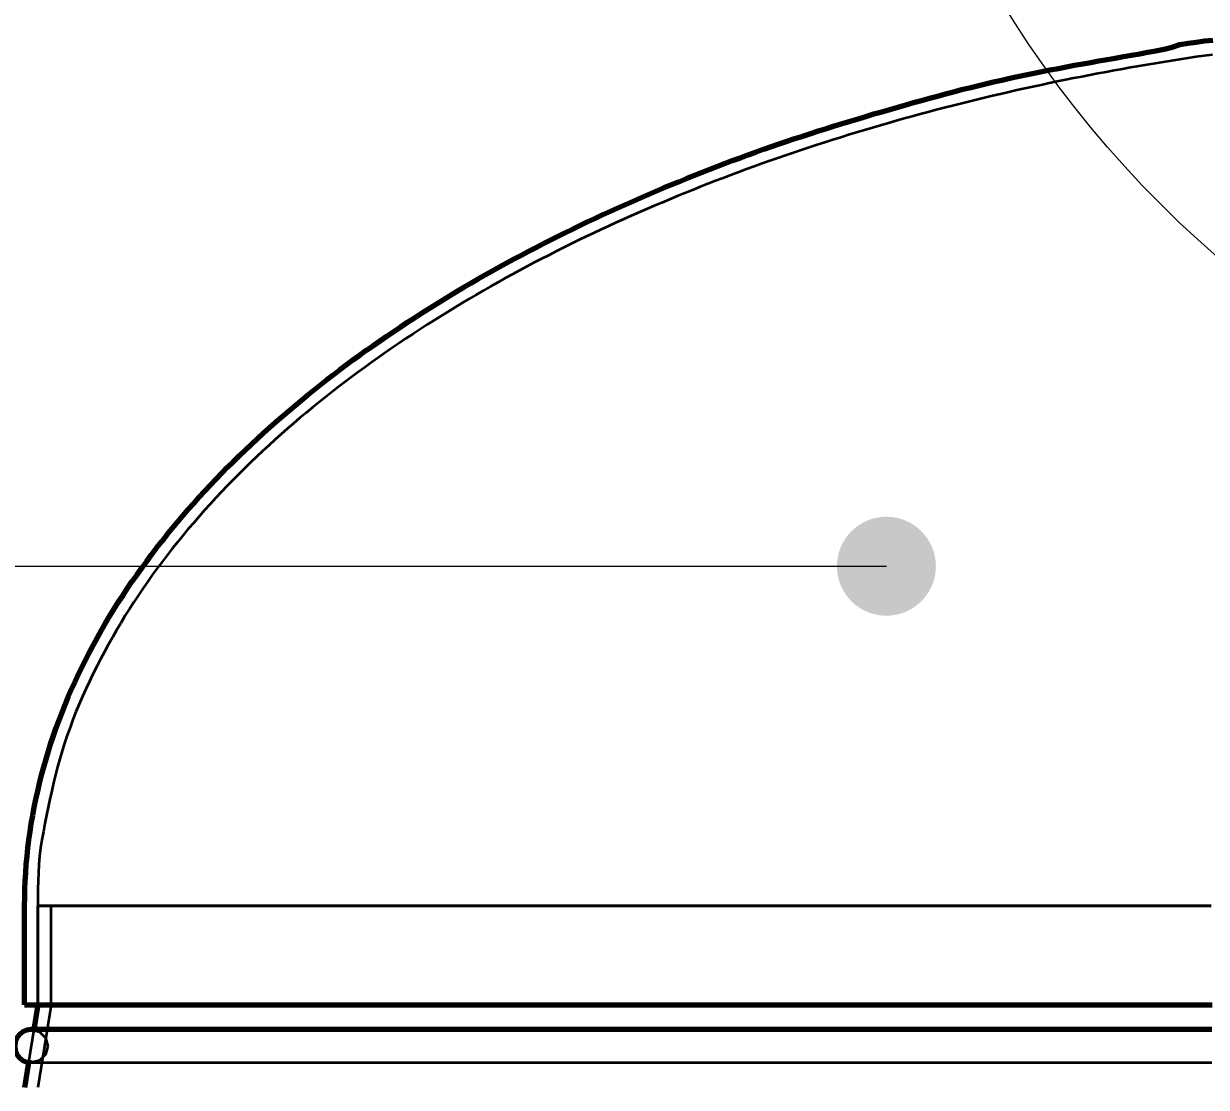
# Model space of a CAD drawing. Header units: millimetres. Extents: x 0 to 2208, y 0 to 420.
# Drawn here: x 86 to 100.34, y 217.54 to 230.43 of the extents above; entities that cross this region are included whole.
import ezdxf

# ---------------------------------------------------------------- set-up
doc = ezdxf.new("R2010")
doc.units = ezdxf.units.MM
doc.linetypes.add('IRAM-E-TRAZOS', pattern=[5, 4, -1])
for name, color, linetype, lineweight in [('01-VISIBLE', 7, 'CONTINUOUS', 70), ('02-OCULTA', 4, 'IRAM-E-TRAZOS', 35), ('04-COTA', 3, 'CONTINUOUS', 18), ('08-FINA', 5, 'CONTINUOUS', 18)]:
    doc.layers.add(name, color=color, linetype=linetype, lineweight=lineweight)
doc.styles.add('ISO3098', font='isocpeur.ttf')
doc.dimstyles.new('FLAMA-IRAM', dxfattribs={"dimtxt": 3.5, "dimasz": 3.5, "dimexe": 2, "dimexo": 1.5, "dimgap": 1, "dimtad": 1, "dimdec": 1, "dimtxsty": 'ISO3098', "dimblk": 'IRAM_FLECHA', "dimblk1": 'IRAM_FLECHA', "dimblk2": 'IRAM_FLECHA', "dimcen": 2.5, "dimclrd": 256, "dimclre": 256, "dimclrt": 256, "dimazin": 3, "dimtfac": 1, "dimtmove": 0, "dimatfit": 3, "dimlwd": 18, "dimlwe": 18})

# ---------------------------------------------------------------- blocks, each defined once
blk = doc.blocks.new('IRAM_FLECHA')
blk.add_solid([(0, 0), (-1, 0.125), (-1, -0.125)])

msp = doc.modelspace()

# ---------------------------------------------------------------- hatches: boundary and pattern name
at = {"layer": '08-FINA'}
h = msp.add_hatch(color=7, dxfattribs=at)
h.dxf.hatch_style = 1
edge = h.paths.add_edge_path()
edge.add_arc((96.463, 223.852), 0.6, 0, 360)

# ---------------------------------------------------------------- linework, layer by layer
at = {"layer": '01-VISIBLE'}
for p, q in [((86.013, 218.535), (86.013, 219.735)), ((86.173, 218.535), (86.125, 218.235)), ((86.061, 217.838), (86.013, 217.535))]:
    msp.add_line(p, q, dxfattribs=at)
for points in [[(86.013, 219.735), (86.014, 219.835), (86.016, 219.936), (86.02, 220.036), (86.026, 220.136), (86.033, 220.236), (86.042, 220.336), (86.053, 220.435), (86.065, 220.535), (86.079, 220.634), (86.094, 220.733), (86.111, 220.832), (86.13, 220.93), (86.15, 221.029), (86.172, 221.126), (86.195, 221.224), (86.219, 221.321), (86.245, 221.418), (86.273, 221.514), (86.302, 221.61), (86.332, 221.706), (86.364, 221.801), (86.397, 221.896), (86.432, 221.99), (86.468, 222.083), (86.505, 222.176), (86.543, 222.269), (86.583, 222.361), (86.624, 222.452), (86.666, 222.543), (86.71, 222.634), (86.755, 222.723), (86.8, 222.812), (86.847, 222.901), (86.896, 222.989), (86.945, 223.076), (86.995, 223.163), (87.047, 223.249), (87.099, 223.334), (87.153, 223.419), (87.207, 223.503), (87.262, 223.587), (87.319, 223.67), (87.376, 223.752), (87.434, 223.833), (87.494, 223.914), (87.553, 223.995), (87.614, 224.074), (87.676, 224.153), (87.738, 224.232), (87.802, 224.31), (87.866, 224.387), (87.931, 224.463), (87.996, 224.539), (88.063, 224.614), (88.13, 224.689), (88.197, 224.763), (88.266, 224.836), (88.335, 224.908), (88.405, 224.98), (88.475, 225.052), (88.546, 225.123), (88.618, 225.193), (88.69, 225.262), (88.763, 225.331), (88.836, 225.399), (88.91, 225.467), (88.984, 225.534), (89.059, 225.601), (89.135, 225.667), (89.211, 225.732), (89.288, 225.797), (89.365, 225.861), (89.442, 225.924), (89.52, 225.987), (89.599, 226.049), (89.678, 226.111), (89.757, 226.172), (89.837, 226.233), (89.917, 226.293), (89.998, 226.353), (90.079, 226.412), (90.16, 226.47), (90.242, 226.528), (90.324, 226.585), (90.407, 226.642), (90.49, 226.699), (90.573, 226.754), (90.657, 226.81), (90.741, 226.864), (90.825, 226.918), (90.91, 226.972), (90.995, 227.025), (91.08, 227.078), (91.166, 227.13), (91.252, 227.182), (91.338, 227.233), (91.424, 227.283), (91.511, 227.334), (91.598, 227.383), (91.685, 227.432), (91.773, 227.481), (91.861, 227.529), (91.949, 227.577), (92.037, 227.624), (92.126, 227.671), (92.215, 227.717), (92.304, 227.763), (92.394, 227.809), (92.483, 227.854), (92.573, 227.898), (92.663, 227.942), (92.753, 227.986), (92.844, 228.029), (92.934, 228.072), (93.025, 228.114), (93.116, 228.156), (93.208, 228.197), (93.299, 228.238), (93.391, 228.279), (93.483, 228.319), (93.575, 228.359), (93.667, 228.398), (93.759, 228.437), (93.852, 228.475), (93.945, 228.513), (94.038, 228.551), (94.131, 228.588), (94.224, 228.625), (94.317, 228.662), (94.411, 228.698), (94.504, 228.733), (94.598, 228.769), (94.692, 228.804), (94.786, 228.838), (94.881, 228.872), (94.975, 228.906), (95.07, 228.939), (95.164, 228.971), (95.259, 229.004), (95.354, 229.036), (95.45, 229.067), (95.545, 229.098), (95.64, 229.129), (95.736, 229.159), (95.832, 229.189), (95.927, 229.219), (96.023, 229.248), (96.119, 229.277), (96.215, 229.305), (96.311, 229.334), (96.408, 229.362), (96.504, 229.39), (96.6, 229.417), (96.697, 229.445), (96.793, 229.472), (96.89, 229.499), (96.986, 229.525), (97.083, 229.552), (97.18, 229.578), (97.277, 229.603), (97.374, 229.629), (97.471, 229.653), (97.568, 229.677), (97.666, 229.701), (97.763, 229.724), (97.861, 229.746), (97.959, 229.768), (98.057, 229.789), (98.155, 229.81), (98.253, 229.83), (98.352, 229.849), (98.45, 229.869), (98.548, 229.887), (98.647, 229.906), (98.745, 229.924), (98.844, 229.942), (98.943, 229.96), (99.041, 229.977), (99.14, 229.995), (99.239, 230.012), (99.338, 230.03), (99.436, 230.047), (99.535, 230.065), (99.633, 230.083), (99.732, 230.101), (99.83, 230.12), (99.928, 230.144), (100.023, 230.175), (100.122, 230.193), (100.221, 230.206), (100.321, 230.219), (100.42, 230.23)], [(86.013, 218.535), (86.113, 218.535), (86.213, 218.535), (86.313, 218.535), (86.413, 218.535), (86.513, 218.535), (86.613, 218.535), (86.713, 218.535), (86.813, 218.535), (86.913, 218.535), (87.013, 218.535), (87.113, 218.535), (87.213, 218.535), (87.313, 218.535), (87.413, 218.535), (87.513, 218.535), (87.613, 218.535), (87.713, 218.535), (87.813, 218.535), (87.913, 218.535), (88.013, 218.535), (88.113, 218.535), (88.213, 218.535), (88.313, 218.535), (88.413, 218.535), (88.513, 218.535), (88.613, 218.535), (88.713, 218.535), (88.813, 218.535), (88.913, 218.535), (89.013, 218.535), (89.113, 218.535), (89.213, 218.535), (89.313, 218.535), (89.413, 218.535), (89.513, 218.535), (89.613, 218.535), (89.713, 218.535), (89.813, 218.535), (89.913, 218.535), (90.013, 218.535), (90.113, 218.535), (90.213, 218.535), (90.313, 218.535), (90.413, 218.535), (90.513, 218.535), (90.613, 218.535), (90.713, 218.535), (90.813, 218.535), (90.913, 218.535), (91.013, 218.535), (91.113, 218.535), (91.213, 218.535), (91.313, 218.535), (91.413, 218.535), (91.513, 218.535), (91.613, 218.535), (91.713, 218.535), (91.813, 218.535), (91.913, 218.535), (92.013, 218.535), (92.113, 218.535), (92.213, 218.535), (92.313, 218.535), (92.413, 218.535), (92.513, 218.535), (92.613, 218.535), (92.713, 218.535), (92.813, 218.535), (92.913, 218.535), (93.013, 218.535), (93.113, 218.535), (93.213, 218.535), (93.313, 218.535), (93.413, 218.535), (93.513, 218.535), (93.613, 218.535), (93.713, 218.535), (93.813, 218.535), (93.913, 218.535), (94.013, 218.535), (94.113, 218.535), (94.213, 218.535), (94.313, 218.535), (94.413, 218.535), (94.513, 218.535), (94.613, 218.535), (94.713, 218.535), (94.813, 218.535), (94.913, 218.535), (95.013, 218.535), (95.113, 218.535), (95.213, 218.535), (95.313, 218.535), (95.413, 218.535), (95.513, 218.535), (95.613, 218.535), (95.713, 218.535), (95.813, 218.535), (95.913, 218.535), (96.013, 218.535), (96.113, 218.535), (96.213, 218.535), (96.313, 218.535), (96.413, 218.535), (96.513, 218.535), (96.613, 218.535), (96.713, 218.535), (96.813, 218.535), (96.913, 218.535), (97.013, 218.535), (97.113, 218.535), (97.213, 218.535), (97.313, 218.535), (97.413, 218.535), (97.513, 218.535), (97.613, 218.535), (97.713, 218.535), (97.813, 218.535), (97.913, 218.535), (98.013, 218.535), (98.113, 218.535), (98.213, 218.535), (98.313, 218.535), (98.413, 218.535), (98.513, 218.535), (98.613, 218.535), (98.713, 218.535), (98.813, 218.535), (98.913, 218.535), (99.013, 218.535), (99.113, 218.535), (99.213, 218.535), (99.313, 218.535), (99.413, 218.535), (99.513, 218.535), (99.613, 218.535), (99.713, 218.535), (99.813, 218.535), (99.913, 218.535), (100.013, 218.535), (100.113, 218.535), (100.213, 218.535), (100.313, 218.535), (100.413, 218.535)], [(86.093, 218.235), (86.041, 218.228), (85.993, 218.208), (85.952, 218.177), (85.92, 218.135), (85.9, 218.087), (85.893, 218.035)], [(86.125, 218.235), (86.12, 218.235), (86.114, 218.235), (86.109, 218.235), (86.104, 218.235), (86.098, 218.235), (86.093, 218.235)], [(100.408, 218.235), (100.308, 218.235), (100.208, 218.235), (100.108, 218.235), (100.008, 218.235), (99.908, 218.235), (99.807, 218.235), (99.707, 218.235), (99.607, 218.235), (99.507, 218.235), (99.407, 218.235), (99.307, 218.235), (99.207, 218.235), (99.107, 218.235), (99.007, 218.235), (98.907, 218.235), (98.806, 218.235), (98.706, 218.235), (98.606, 218.235), (98.506, 218.235), (98.406, 218.235), (98.306, 218.235), (98.206, 218.235), (98.106, 218.235), (98.006, 218.235), (97.905, 218.235), (97.805, 218.235), (97.705, 218.235), (97.605, 218.235), (97.505, 218.235), (97.405, 218.235), (97.305, 218.235), (97.205, 218.235), (97.105, 218.235), (97.005, 218.235), (96.904, 218.235), (96.804, 218.235), (96.704, 218.235), (96.604, 218.235), (96.504, 218.235), (96.404, 218.235), (96.304, 218.235), (96.204, 218.235), (96.104, 218.235), (96.003, 218.235), (95.903, 218.235), (95.803, 218.235), (95.703, 218.235), (95.603, 218.235), (95.503, 218.235), (95.403, 218.235), (95.303, 218.235), (95.203, 218.235), (95.103, 218.235), (95.002, 218.235), (94.902, 218.235), (94.802, 218.235), (94.702, 218.235), (94.602, 218.235), (94.502, 218.235), (94.402, 218.235), (94.302, 218.235), (94.202, 218.235), (94.101, 218.235), (94.001, 218.235), (93.901, 218.235), (93.801, 218.235), (93.701, 218.235), (93.601, 218.235), (93.501, 218.235), (93.401, 218.235), (93.301, 218.235), (93.201, 218.235), (93.1, 218.235), (93, 218.235), (92.9, 218.235), (92.8, 218.235), (92.7, 218.235), (92.6, 218.235), (92.5, 218.235), (92.4, 218.235), (92.3, 218.235), (92.199, 218.235), (92.099, 218.235), (91.999, 218.235), (91.899, 218.235), (91.799, 218.235), (91.699, 218.235), (91.599, 218.235), (91.499, 218.235), (91.399, 218.235), (91.299, 218.235), (91.198, 218.235), (91.098, 218.235), (90.998, 218.235), (90.898, 218.235), (90.798, 218.235), (90.698, 218.235), (90.598, 218.235), (90.498, 218.235), (90.398, 218.235), (90.297, 218.235), (90.197, 218.235), (90.097, 218.235), (89.997, 218.235), (89.897, 218.235), (89.797, 218.235), (89.697, 218.235), (89.597, 218.235), (89.497, 218.235), (89.396, 218.235), (89.296, 218.235), (89.196, 218.235), (89.096, 218.235), (88.996, 218.235), (88.896, 218.235), (88.796, 218.235), (88.696, 218.235), (88.596, 218.235), (88.496, 218.235), (88.395, 218.235), (88.295, 218.235), (88.195, 218.235), (88.095, 218.235), (87.995, 218.235), (87.895, 218.235), (87.795, 218.235), (87.695, 218.235), (87.595, 218.235), (87.494, 218.235), (87.394, 218.235), (87.294, 218.235), (87.194, 218.235), (87.094, 218.235), (86.994, 218.235), (86.894, 218.235), (86.794, 218.235), (86.694, 218.235), (86.594, 218.235), (86.493, 218.235), (86.393, 218.235), (86.293, 218.235), (86.193, 218.235), (86.093, 218.235)], [(85.893, 218.035), (85.9, 217.983), (85.92, 217.935), (85.952, 217.894), (85.993, 217.862), (86.041, 217.842), (86.093, 217.835)]]:
    msp.add_lwpolyline(points, dxfattribs=at)
msp.add_arc((90.013, 227.22), 6.26, 90, 180, dxfattribs=at)
at = {"layer": '02-OCULTA'}
for p, q in [((86.173, 218.535), (86.173, 219.735)), ((86.173, 219.735), (86.173, 218.535)), ((86.333, 218.535), (86.333, 219.735)), ((86.333, 218.535), (86.173, 217.535)), ((86.125, 218.235), (86.061, 217.838))]:
    msp.add_line(p, q, dxfattribs=at)
for points in [[(100.416, 230.053), (100.317, 230.039), (100.217, 230.025), (100.118, 230.01), (100.019, 229.994), (99.919, 229.979), (99.82, 229.963), (99.721, 229.947), (99.622, 229.93), (99.523, 229.913), (99.424, 229.896), (99.325, 229.879), (99.226, 229.861), (99.127, 229.843), (99.028, 229.824), (98.93, 229.805), (98.831, 229.786), (98.732, 229.767), (98.634, 229.747), (98.535, 229.726), (98.437, 229.706), (98.339, 229.685), (98.24, 229.664), (98.142, 229.642), (98.044, 229.621), (97.946, 229.598), (97.848, 229.576), (97.75, 229.553), (97.653, 229.53), (97.555, 229.506), (97.457, 229.482), (97.36, 229.458), (97.263, 229.433), (97.165, 229.408), (97.068, 229.383), (96.971, 229.357), (96.874, 229.331), (96.777, 229.305), (96.68, 229.278), (96.583, 229.251), (96.487, 229.223), (96.39, 229.195), (96.294, 229.167), (96.197, 229.138), (96.101, 229.109), (96.005, 229.08), (95.909, 229.05), (95.813, 229.02), (95.717, 228.99), (95.622, 228.959), (95.526, 228.928), (95.431, 228.896), (95.336, 228.864), (95.24, 228.832), (95.145, 228.799), (95.051, 228.766), (94.956, 228.732), (94.861, 228.698), (94.767, 228.664), (94.673, 228.629), (94.578, 228.594), (94.484, 228.558), (94.391, 228.523), (94.297, 228.486), (94.203, 228.449), (94.11, 228.412), (94.017, 228.375), (93.924, 228.337), (93.831, 228.298), (93.738, 228.259), (93.646, 228.22), (93.553, 228.18), (93.461, 228.14), (93.369, 228.1), (93.278, 228.059), (93.186, 228.017), (93.095, 227.976), (93.004, 227.933), (92.913, 227.89), (92.822, 227.847), (92.731, 227.804), (92.641, 227.76), (92.551, 227.715), (92.461, 227.67), (92.372, 227.624), (92.282, 227.578), (92.193, 227.532), (92.104, 227.485), (92.016, 227.438), (91.927, 227.39), (91.839, 227.342), (91.751, 227.293), (91.664, 227.243), (91.576, 227.194), (91.49, 227.143), (91.403, 227.092), (91.316, 227.041), (91.23, 226.989), (91.145, 226.937), (91.059, 226.884), (90.974, 226.831), (90.889, 226.777), (90.805, 226.722), (90.721, 226.667), (90.637, 226.612), (90.553, 226.556), (90.47, 226.499), (90.388, 226.442), (90.305, 226.384), (90.223, 226.326), (90.142, 226.267), (90.061, 226.208), (89.98, 226.148), (89.9, 226.088), (89.82, 226.027), (89.741, 225.965), (89.662, 225.903), (89.583, 225.84), (89.505, 225.777), (89.428, 225.713), (89.351, 225.649), (89.274, 225.583), (89.198, 225.518), (89.123, 225.451), (89.048, 225.384), (88.973, 225.317), (88.9, 225.249), (88.826, 225.18), (88.754, 225.11), (88.682, 225.04), (88.61, 224.969), (88.54, 224.898), (88.47, 224.826), (88.4, 224.753), (88.331, 224.68), (88.263, 224.606), (88.196, 224.532), (88.129, 224.456), (88.063, 224.38), (87.998, 224.304), (87.934, 224.227), (87.87, 224.149), (87.808, 224.07), (87.746, 223.991), (87.685, 223.911), (87.625, 223.831), (87.565, 223.75), (87.507, 223.668), (87.45, 223.585), (87.393, 223.502), (87.338, 223.418), (87.283, 223.334), (87.23, 223.249), (87.178, 223.163), (87.127, 223.076), (87.077, 222.989), (87.028, 222.901), (86.98, 222.813), (86.933, 222.724), (86.887, 222.635), (86.842, 222.545), (86.799, 222.454), (86.756, 222.363), (86.715, 222.272), (86.675, 222.18), (86.636, 222.087), (86.599, 221.993), (86.564, 221.899), (86.53, 221.805), (86.498, 221.709), (86.468, 221.613), (86.44, 221.517), (86.413, 221.42), (86.388, 221.323), (86.364, 221.225), (86.341, 221.128), (86.319, 221.03), (86.298, 220.931), (86.278, 220.833), (86.258, 220.734), (86.24, 220.635), (86.222, 220.536), (86.207, 220.437), (86.195, 220.337), (86.186, 220.237), (86.181, 220.137), (86.177, 220.037), (86.175, 219.936), (86.173, 219.836), (86.173, 219.735)], [(100.403, 219.735), (100.303, 219.735), (100.203, 219.735), (100.103, 219.735), (100.002, 219.735), (99.902, 219.735), (99.802, 219.735), (99.702, 219.735), (99.602, 219.735), (99.501, 219.735), (99.401, 219.735), (99.301, 219.735), (99.201, 219.735), (99.1, 219.735), (99, 219.735), (98.9, 219.735), (98.8, 219.735), (98.7, 219.735), (98.599, 219.735), (98.499, 219.735), (98.399, 219.735), (98.299, 219.735), (98.199, 219.735), (98.098, 219.735), (97.998, 219.735), (97.898, 219.735), (97.798, 219.735), (97.697, 219.735), (97.597, 219.735), (97.497, 219.735), (97.397, 219.735), (97.297, 219.735), (97.196, 219.735), (97.096, 219.735), (96.996, 219.735), (96.896, 219.735), (96.796, 219.735), (96.695, 219.735), (96.595, 219.735), (96.495, 219.735), (96.395, 219.735), (96.294, 219.735), (96.194, 219.735), (96.094, 219.735), (95.994, 219.735), (95.894, 219.735), (95.793, 219.735), (95.693, 219.735), (95.593, 219.735), (95.493, 219.735), (95.393, 219.735), (95.292, 219.735), (95.192, 219.735), (95.092, 219.735), (94.992, 219.735), (94.892, 219.735), (94.791, 219.735), (94.691, 219.735), (94.591, 219.735), (94.491, 219.735), (94.39, 219.735), (94.29, 219.735), (94.19, 219.735), (94.09, 219.735), (93.99, 219.735), (93.889, 219.735), (93.789, 219.735), (93.689, 219.735), (93.589, 219.735), (93.489, 219.735), (93.388, 219.735), (93.288, 219.735), (93.188, 219.735), (93.088, 219.735), (92.987, 219.735), (92.887, 219.735), (92.787, 219.735), (92.687, 219.735), (92.587, 219.735), (92.486, 219.735), (92.386, 219.735), (92.286, 219.735), (92.186, 219.735), (92.086, 219.735), (91.985, 219.735), (91.885, 219.735), (91.785, 219.735), (91.685, 219.735), (91.584, 219.735), (91.484, 219.735), (91.384, 219.735), (91.284, 219.735), (91.184, 219.735), (91.083, 219.735), (90.983, 219.735), (90.883, 219.735), (90.783, 219.735), (90.683, 219.735), (90.582, 219.735), (90.482, 219.735), (90.382, 219.735), (90.282, 219.735), (90.182, 219.735), (90.081, 219.735), (89.981, 219.735), (89.881, 219.735), (89.781, 219.735), (89.68, 219.735), (89.58, 219.735), (89.48, 219.735), (89.38, 219.735), (89.28, 219.735), (89.179, 219.735), (89.079, 219.735), (88.979, 219.735), (88.879, 219.735), (88.779, 219.735), (88.678, 219.735), (88.578, 219.735), (88.478, 219.735), (88.378, 219.735), (88.277, 219.735), (88.177, 219.735), (88.077, 219.735), (87.977, 219.735), (87.877, 219.735), (87.776, 219.735), (87.676, 219.735), (87.576, 219.735), (87.476, 219.735), (87.376, 219.735), (87.275, 219.735), (87.175, 219.735), (87.075, 219.735), (86.975, 219.735), (86.874, 219.735), (86.774, 219.735), (86.674, 219.735), (86.574, 219.735), (86.474, 219.735), (86.373, 219.735), (86.273, 219.735), (86.173, 219.735)], [(86.173, 219.735), (86.273, 219.735), (86.373, 219.735), (86.474, 219.735), (86.574, 219.735), (86.674, 219.735), (86.774, 219.735), (86.874, 219.735), (86.975, 219.735), (87.075, 219.735), (87.175, 219.735), (87.275, 219.735), (87.376, 219.735), (87.476, 219.735), (87.576, 219.735), (87.676, 219.735), (87.776, 219.735), (87.877, 219.735), (87.977, 219.735), (88.077, 219.735), (88.177, 219.735), (88.277, 219.735), (88.378, 219.735), (88.478, 219.735), (88.578, 219.735), (88.678, 219.735), (88.779, 219.735), (88.879, 219.735), (88.979, 219.735), (89.079, 219.735), (89.179, 219.735), (89.28, 219.735), (89.38, 219.735), (89.48, 219.735), (89.58, 219.735), (89.68, 219.735), (89.781, 219.735), (89.881, 219.735), (89.981, 219.735), (90.081, 219.735), (90.182, 219.735), (90.282, 219.735), (90.382, 219.735), (90.482, 219.735), (90.582, 219.735), (90.683, 219.735), (90.783, 219.735), (90.883, 219.735), (90.983, 219.735), (91.083, 219.735), (91.184, 219.735), (91.284, 219.735), (91.384, 219.735), (91.484, 219.735), (91.584, 219.735), (91.685, 219.735), (91.785, 219.735), (91.885, 219.735), (91.985, 219.735), (92.086, 219.735), (92.186, 219.735), (92.286, 219.735), (92.386, 219.735), (92.486, 219.735), (92.587, 219.735), (92.687, 219.735), (92.787, 219.735), (92.887, 219.735), (92.987, 219.735), (93.088, 219.735), (93.188, 219.735), (93.288, 219.735), (93.388, 219.735), (93.489, 219.735), (93.589, 219.735), (93.689, 219.735), (93.789, 219.735), (93.889, 219.735), (93.99, 219.735), (94.09, 219.735), (94.19, 219.735), (94.29, 219.735), (94.39, 219.735), (94.491, 219.735), (94.591, 219.735), (94.691, 219.735), (94.791, 219.735), (94.892, 219.735), (94.992, 219.735), (95.092, 219.735), (95.192, 219.735), (95.292, 219.735), (95.393, 219.735), (95.493, 219.735), (95.593, 219.735), (95.693, 219.735), (95.793, 219.735), (95.894, 219.735), (95.994, 219.735), (96.094, 219.735), (96.194, 219.735), (96.294, 219.735), (96.395, 219.735), (96.495, 219.735), (96.595, 219.735), (96.695, 219.735), (96.796, 219.735), (96.896, 219.735), (96.996, 219.735), (97.096, 219.735), (97.196, 219.735), (97.297, 219.735), (97.397, 219.735), (97.497, 219.735), (97.597, 219.735), (97.697, 219.735), (97.798, 219.735), (97.898, 219.735), (97.998, 219.735), (98.098, 219.735), (98.199, 219.735), (98.299, 219.735), (98.399, 219.735), (98.499, 219.735), (98.599, 219.735), (98.7, 219.735), (98.8, 219.735), (98.9, 219.735), (99, 219.735), (99.1, 219.735), (99.201, 219.735), (99.301, 219.735), (99.401, 219.735), (99.501, 219.735), (99.602, 219.735), (99.702, 219.735), (99.802, 219.735), (99.902, 219.735), (100.002, 219.735), (100.103, 219.735), (100.203, 219.735), (100.303, 219.735), (100.403, 219.735)], [(100.356, 219.735), (100.255, 219.735), (100.155, 219.735), (100.055, 219.735), (99.955, 219.735), (99.855, 219.735), (99.755, 219.735), (99.654, 219.735), (99.554, 219.735), (99.454, 219.735), (99.354, 219.735), (99.254, 219.735), (99.154, 219.735), (99.053, 219.735), (98.953, 219.735), (98.853, 219.735), (98.753, 219.735), (98.653, 219.735), (98.553, 219.735), (98.452, 219.735), (98.352, 219.735), (98.252, 219.735), (98.152, 219.735), (98.052, 219.735), (97.952, 219.735), (97.851, 219.735), (97.751, 219.735), (97.651, 219.735), (97.551, 219.735), (97.451, 219.735), (97.351, 219.735), (97.251, 219.735), (97.15, 219.735), (97.05, 219.735), (96.95, 219.735), (96.85, 219.735), (96.75, 219.735), (96.65, 219.735), (96.549, 219.735), (96.449, 219.735), (96.349, 219.735), (96.249, 219.735), (96.149, 219.735), (96.049, 219.735), (95.948, 219.735), (95.848, 219.735), (95.748, 219.735), (95.648, 219.735), (95.548, 219.735), (95.448, 219.735), (95.347, 219.735), (95.247, 219.735), (95.147, 219.735), (95.047, 219.735), (94.947, 219.735), (94.847, 219.735), (94.747, 219.735), (94.646, 219.735), (94.546, 219.735), (94.446, 219.735), (94.346, 219.735), (94.246, 219.735), (94.146, 219.735), (94.045, 219.735), (93.945, 219.735), (93.845, 219.735), (93.745, 219.735), (93.645, 219.735), (93.545, 219.735), (93.444, 219.735), (93.344, 219.735), (93.244, 219.735), (93.144, 219.735), (93.044, 219.735), (92.944, 219.735), (92.843, 219.735), (92.743, 219.735), (92.643, 219.735), (92.543, 219.735), (92.443, 219.735), (92.343, 219.735), (92.242, 219.735), (92.142, 219.735), (92.042, 219.735), (91.942, 219.735), (91.842, 219.735), (91.742, 219.735), (91.642, 219.735), (91.541, 219.735), (91.441, 219.735), (91.341, 219.735), (91.241, 219.735), (91.141, 219.735), (91.041, 219.735), (90.94, 219.735), (90.84, 219.735), (90.74, 219.735), (90.64, 219.735), (90.54, 219.735), (90.44, 219.735), (90.339, 219.735), (90.239, 219.735), (90.139, 219.735), (90.039, 219.735), (89.939, 219.735), (89.839, 219.735), (89.738, 219.735), (89.638, 219.735), (89.538, 219.735), (89.438, 219.735), (89.338, 219.735), (89.238, 219.735), (89.138, 219.735), (89.037, 219.735), (88.937, 219.735), (88.837, 219.735), (88.737, 219.735), (88.637, 219.735), (88.537, 219.735), (88.436, 219.735), (88.336, 219.735), (88.236, 219.735), (88.136, 219.735), (88.036, 219.735), (87.936, 219.735), (87.835, 219.735), (87.735, 219.735), (87.635, 219.735), (87.535, 219.735), (87.435, 219.735), (87.335, 219.735), (87.234, 219.735), (87.134, 219.735), (87.034, 219.735), (86.934, 219.735), (86.834, 219.735), (86.734, 219.735), (86.633, 219.735), (86.533, 219.735), (86.433, 219.735), (86.333, 219.735)], [(86.333, 219.735), (86.433, 219.735), (86.533, 219.735), (86.633, 219.735), (86.734, 219.735), (86.834, 219.735), (86.934, 219.735), (87.034, 219.735), (87.134, 219.735), (87.234, 219.735), (87.335, 219.735), (87.435, 219.735), (87.535, 219.735), (87.635, 219.735), (87.735, 219.735), (87.835, 219.735), (87.936, 219.735), (88.036, 219.735), (88.136, 219.735), (88.236, 219.735), (88.336, 219.735), (88.436, 219.735), (88.537, 219.735), (88.637, 219.735), (88.737, 219.735), (88.837, 219.735), (88.937, 219.735), (89.037, 219.735), (89.138, 219.735), (89.238, 219.735), (89.338, 219.735), (89.438, 219.735), (89.538, 219.735), (89.638, 219.735), (89.738, 219.735), (89.839, 219.735), (89.939, 219.735), (90.039, 219.735), (90.139, 219.735), (90.239, 219.735), (90.339, 219.735), (90.44, 219.735), (90.54, 219.735), (90.64, 219.735), (90.74, 219.735), (90.84, 219.735), (90.94, 219.735), (91.041, 219.735), (91.141, 219.735), (91.241, 219.735), (91.341, 219.735), (91.441, 219.735), (91.541, 219.735), (91.642, 219.735), (91.742, 219.735), (91.842, 219.735), (91.942, 219.735), (92.042, 219.735), (92.142, 219.735), (92.242, 219.735), (92.343, 219.735), (92.443, 219.735), (92.543, 219.735), (92.643, 219.735), (92.743, 219.735), (92.843, 219.735), (92.944, 219.735), (93.044, 219.735), (93.144, 219.735), (93.244, 219.735), (93.344, 219.735), (93.444, 219.735), (93.545, 219.735), (93.645, 219.735), (93.745, 219.735), (93.845, 219.735), (93.945, 219.735), (94.045, 219.735), (94.146, 219.735), (94.246, 219.735), (94.346, 219.735), (94.446, 219.735), (94.546, 219.735), (94.646, 219.735), (94.747, 219.735), (94.847, 219.735), (94.947, 219.735), (95.047, 219.735), (95.147, 219.735), (95.247, 219.735), (95.347, 219.735), (95.448, 219.735), (95.548, 219.735), (95.648, 219.735), (95.748, 219.735), (95.848, 219.735), (95.948, 219.735), (96.049, 219.735), (96.149, 219.735), (96.249, 219.735), (96.349, 219.735), (96.449, 219.735), (96.549, 219.735), (96.65, 219.735), (96.75, 219.735), (96.85, 219.735), (96.95, 219.735), (97.05, 219.735), (97.15, 219.735), (97.251, 219.735), (97.351, 219.735), (97.451, 219.735), (97.551, 219.735), (97.651, 219.735), (97.751, 219.735), (97.851, 219.735), (97.952, 219.735), (98.052, 219.735), (98.152, 219.735), (98.252, 219.735), (98.352, 219.735), (98.452, 219.735), (98.553, 219.735), (98.653, 219.735), (98.753, 219.735), (98.853, 219.735), (98.953, 219.735), (99.053, 219.735), (99.154, 219.735), (99.254, 219.735), (99.354, 219.735), (99.454, 219.735), (99.554, 219.735), (99.654, 219.735), (99.755, 219.735), (99.855, 219.735), (99.955, 219.735), (100.055, 219.735), (100.155, 219.735), (100.255, 219.735), (100.356, 219.735)], [(100.413, 218.535), (100.313, 218.535), (100.213, 218.535), (100.113, 218.535), (100.013, 218.535), (99.913, 218.535), (99.813, 218.535), (99.713, 218.535), (99.613, 218.535), (99.513, 218.535), (99.413, 218.535), (99.313, 218.535), (99.213, 218.535), (99.113, 218.535), (99.013, 218.535), (98.913, 218.535), (98.813, 218.535), (98.713, 218.535), (98.613, 218.535), (98.513, 218.535), (98.413, 218.535), (98.313, 218.535), (98.213, 218.535), (98.113, 218.535), (98.013, 218.535), (97.913, 218.535), (97.813, 218.535), (97.713, 218.535), (97.613, 218.535), (97.513, 218.535), (97.413, 218.535), (97.313, 218.535), (97.213, 218.535), (97.113, 218.535), (97.013, 218.535), (96.913, 218.535), (96.813, 218.535), (96.713, 218.535), (96.613, 218.535), (96.513, 218.535), (96.413, 218.535), (96.313, 218.535), (96.213, 218.535), (96.113, 218.535), (96.013, 218.535), (95.913, 218.535), (95.813, 218.535), (95.713, 218.535), (95.613, 218.535), (95.513, 218.535), (95.413, 218.535), (95.313, 218.535), (95.213, 218.535), (95.113, 218.535), (95.013, 218.535), (94.913, 218.535), (94.813, 218.535), (94.713, 218.535), (94.613, 218.535), (94.513, 218.535), (94.413, 218.535), (94.313, 218.535), (94.213, 218.535), (94.113, 218.535), (94.013, 218.535), (93.913, 218.535), (93.813, 218.535), (93.713, 218.535), (93.613, 218.535), (93.513, 218.535), (93.413, 218.535), (93.313, 218.535), (93.213, 218.535), (93.113, 218.535), (93.013, 218.535), (92.913, 218.535), (92.813, 218.535), (92.713, 218.535), (92.613, 218.535), (92.513, 218.535), (92.413, 218.535), (92.313, 218.535), (92.213, 218.535), (92.113, 218.535), (92.013, 218.535), (91.913, 218.535), (91.813, 218.535), (91.713, 218.535), (91.613, 218.535), (91.513, 218.535), (91.413, 218.535), (91.313, 218.535), (91.213, 218.535), (91.113, 218.535), (91.013, 218.535), (90.913, 218.535), (90.813, 218.535), (90.713, 218.535), (90.613, 218.535), (90.513, 218.535), (90.413, 218.535), (90.313, 218.535), (90.213, 218.535), (90.113, 218.535), (90.013, 218.535), (89.913, 218.535), (89.813, 218.535), (89.713, 218.535), (89.613, 218.535), (89.513, 218.535), (89.413, 218.535), (89.313, 218.535), (89.213, 218.535), (89.113, 218.535), (89.013, 218.535), (88.913, 218.535), (88.813, 218.535), (88.713, 218.535), (88.613, 218.535), (88.513, 218.535), (88.413, 218.535), (88.313, 218.535), (88.213, 218.535), (88.113, 218.535), (88.013, 218.535), (87.913, 218.535), (87.813, 218.535), (87.713, 218.535), (87.613, 218.535), (87.513, 218.535), (87.413, 218.535), (87.313, 218.535), (87.213, 218.535), (87.113, 218.535), (87.013, 218.535), (86.913, 218.535), (86.813, 218.535), (86.713, 218.535), (86.613, 218.535), (86.513, 218.535), (86.413, 218.535), (86.313, 218.535), (86.213, 218.535), (86.113, 218.535), (86.013, 218.535)], [(100.403, 218.535), (100.303, 218.535), (100.203, 218.535), (100.103, 218.535), (100.002, 218.535), (99.902, 218.535), (99.802, 218.535), (99.702, 218.535), (99.602, 218.535), (99.501, 218.535), (99.401, 218.535), (99.301, 218.535), (99.201, 218.535), (99.1, 218.535), (99, 218.535), (98.9, 218.535), (98.8, 218.535), (98.7, 218.535), (98.599, 218.535), (98.499, 218.535), (98.399, 218.535), (98.299, 218.535), (98.199, 218.535), (98.098, 218.535), (97.998, 218.535), (97.898, 218.535), (97.798, 218.535), (97.697, 218.535), (97.597, 218.535), (97.497, 218.535), (97.397, 218.535), (97.297, 218.535), (97.196, 218.535), (97.096, 218.535), (96.996, 218.535), (96.896, 218.535), (96.796, 218.535), (96.695, 218.535), (96.595, 218.535), (96.495, 218.535), (96.395, 218.535), (96.294, 218.535), (96.194, 218.535), (96.094, 218.535), (95.994, 218.535), (95.894, 218.535), (95.793, 218.535), (95.693, 218.535), (95.593, 218.535), (95.493, 218.535), (95.393, 218.535), (95.292, 218.535), (95.192, 218.535), (95.092, 218.535), (94.992, 218.535), (94.892, 218.535), (94.791, 218.535), (94.691, 218.535), (94.591, 218.535), (94.491, 218.535), (94.39, 218.535), (94.29, 218.535), (94.19, 218.535), (94.09, 218.535), (93.99, 218.535), (93.889, 218.535), (93.789, 218.535), (93.689, 218.535), (93.589, 218.535), (93.489, 218.535), (93.388, 218.535), (93.288, 218.535), (93.188, 218.535), (93.088, 218.535), (92.987, 218.535), (92.887, 218.535), (92.787, 218.535), (92.687, 218.535), (92.587, 218.535), (92.486, 218.535), (92.386, 218.535), (92.286, 218.535), (92.186, 218.535), (92.086, 218.535), (91.985, 218.535), (91.885, 218.535), (91.785, 218.535), (91.685, 218.535), (91.584, 218.535), (91.484, 218.535), (91.384, 218.535), (91.284, 218.535), (91.184, 218.535), (91.083, 218.535), (90.983, 218.535), (90.883, 218.535), (90.783, 218.535), (90.683, 218.535), (90.582, 218.535), (90.482, 218.535), (90.382, 218.535), (90.282, 218.535), (90.182, 218.535), (90.081, 218.535), (89.981, 218.535), (89.881, 218.535), (89.781, 218.535), (89.68, 218.535), (89.58, 218.535), (89.48, 218.535), (89.38, 218.535), (89.28, 218.535), (89.179, 218.535), (89.079, 218.535), (88.979, 218.535), (88.879, 218.535), (88.779, 218.535), (88.678, 218.535), (88.578, 218.535), (88.478, 218.535), (88.378, 218.535), (88.277, 218.535), (88.177, 218.535), (88.077, 218.535), (87.977, 218.535), (87.877, 218.535), (87.776, 218.535), (87.676, 218.535), (87.576, 218.535), (87.476, 218.535), (87.376, 218.535), (87.275, 218.535), (87.175, 218.535), (87.075, 218.535), (86.975, 218.535), (86.874, 218.535), (86.774, 218.535), (86.674, 218.535), (86.574, 218.535), (86.474, 218.535), (86.373, 218.535), (86.273, 218.535), (86.173, 218.535)], [(86.173, 218.535), (86.273, 218.535), (86.373, 218.535), (86.474, 218.535), (86.574, 218.535), (86.674, 218.535), (86.774, 218.535), (86.874, 218.535), (86.975, 218.535), (87.075, 218.535), (87.175, 218.535), (87.275, 218.535), (87.376, 218.535), (87.476, 218.535), (87.576, 218.535), (87.676, 218.535), (87.776, 218.535), (87.877, 218.535), (87.977, 218.535), (88.077, 218.535), (88.177, 218.535), (88.277, 218.535), (88.378, 218.535), (88.478, 218.535), (88.578, 218.535), (88.678, 218.535), (88.779, 218.535), (88.879, 218.535), (88.979, 218.535), (89.079, 218.535), (89.179, 218.535), (89.28, 218.535), (89.38, 218.535), (89.48, 218.535), (89.58, 218.535), (89.68, 218.535), (89.781, 218.535), (89.881, 218.535), (89.981, 218.535), (90.081, 218.535), (90.182, 218.535), (90.282, 218.535), (90.382, 218.535), (90.482, 218.535), (90.582, 218.535), (90.683, 218.535), (90.783, 218.535), (90.883, 218.535), (90.983, 218.535), (91.083, 218.535), (91.184, 218.535), (91.284, 218.535), (91.384, 218.535), (91.484, 218.535), (91.584, 218.535), (91.685, 218.535), (91.785, 218.535), (91.885, 218.535), (91.985, 218.535), (92.086, 218.535), (92.186, 218.535), (92.286, 218.535), (92.386, 218.535), (92.486, 218.535), (92.587, 218.535), (92.687, 218.535), (92.787, 218.535), (92.887, 218.535), (92.987, 218.535), (93.088, 218.535), (93.188, 218.535), (93.288, 218.535), (93.388, 218.535), (93.489, 218.535), (93.589, 218.535), (93.689, 218.535), (93.789, 218.535), (93.889, 218.535), (93.99, 218.535), (94.09, 218.535), (94.19, 218.535), (94.29, 218.535), (94.39, 218.535), (94.491, 218.535), (94.591, 218.535), (94.691, 218.535), (94.791, 218.535), (94.892, 218.535), (94.992, 218.535), (95.092, 218.535), (95.192, 218.535), (95.292, 218.535), (95.393, 218.535), (95.493, 218.535), (95.593, 218.535), (95.693, 218.535), (95.793, 218.535), (95.894, 218.535), (95.994, 218.535), (96.094, 218.535), (96.194, 218.535), (96.294, 218.535), (96.395, 218.535), (96.495, 218.535), (96.595, 218.535), (96.695, 218.535), (96.796, 218.535), (96.896, 218.535), (96.996, 218.535), (97.096, 218.535), (97.196, 218.535), (97.297, 218.535), (97.397, 218.535), (97.497, 218.535), (97.597, 218.535), (97.697, 218.535), (97.798, 218.535), (97.898, 218.535), (97.998, 218.535), (98.098, 218.535), (98.199, 218.535), (98.299, 218.535), (98.399, 218.535), (98.499, 218.535), (98.599, 218.535), (98.7, 218.535), (98.8, 218.535), (98.9, 218.535), (99, 218.535), (99.1, 218.535), (99.201, 218.535), (99.301, 218.535), (99.401, 218.535), (99.501, 218.535), (99.602, 218.535), (99.702, 218.535), (99.802, 218.535), (99.902, 218.535), (100.002, 218.535), (100.103, 218.535), (100.203, 218.535), (100.303, 218.535), (100.403, 218.535)], [(100.403, 218.535), (100.303, 218.535), (100.203, 218.535), (100.103, 218.535), (100.002, 218.535), (99.902, 218.535), (99.802, 218.535), (99.702, 218.535), (99.602, 218.535), (99.501, 218.535), (99.401, 218.535), (99.301, 218.535), (99.201, 218.535), (99.1, 218.535), (99, 218.535), (98.9, 218.535), (98.8, 218.535), (98.7, 218.535), (98.599, 218.535), (98.499, 218.535), (98.399, 218.535), (98.299, 218.535), (98.199, 218.535), (98.098, 218.535), (97.998, 218.535), (97.898, 218.535), (97.798, 218.535), (97.697, 218.535), (97.597, 218.535), (97.497, 218.535), (97.397, 218.535), (97.297, 218.535), (97.196, 218.535), (97.096, 218.535), (96.996, 218.535), (96.896, 218.535), (96.796, 218.535), (96.695, 218.535), (96.595, 218.535), (96.495, 218.535), (96.395, 218.535), (96.294, 218.535), (96.194, 218.535), (96.094, 218.535), (95.994, 218.535), (95.894, 218.535), (95.793, 218.535), (95.693, 218.535), (95.593, 218.535), (95.493, 218.535), (95.393, 218.535), (95.292, 218.535), (95.192, 218.535), (95.092, 218.535), (94.992, 218.535), (94.892, 218.535), (94.791, 218.535), (94.691, 218.535), (94.591, 218.535), (94.491, 218.535), (94.39, 218.535), (94.29, 218.535), (94.19, 218.535), (94.09, 218.535), (93.99, 218.535), (93.889, 218.535), (93.789, 218.535), (93.689, 218.535), (93.589, 218.535), (93.489, 218.535), (93.388, 218.535), (93.288, 218.535), (93.188, 218.535), (93.088, 218.535), (92.987, 218.535), (92.887, 218.535), (92.787, 218.535), (92.687, 218.535), (92.587, 218.535), (92.486, 218.535), (92.386, 218.535), (92.286, 218.535), (92.186, 218.535), (92.086, 218.535), (91.985, 218.535), (91.885, 218.535), (91.785, 218.535), (91.685, 218.535), (91.584, 218.535), (91.484, 218.535), (91.384, 218.535), (91.284, 218.535), (91.184, 218.535), (91.083, 218.535), (90.983, 218.535), (90.883, 218.535), (90.783, 218.535), (90.683, 218.535), (90.582, 218.535), (90.482, 218.535), (90.382, 218.535), (90.282, 218.535), (90.182, 218.535), (90.081, 218.535), (89.981, 218.535), (89.881, 218.535), (89.781, 218.535), (89.68, 218.535), (89.58, 218.535), (89.48, 218.535), (89.38, 218.535), (89.28, 218.535), (89.179, 218.535), (89.079, 218.535), (88.979, 218.535), (88.879, 218.535), (88.779, 218.535), (88.678, 218.535), (88.578, 218.535), (88.478, 218.535), (88.378, 218.535), (88.277, 218.535), (88.177, 218.535), (88.077, 218.535), (87.977, 218.535), (87.877, 218.535), (87.776, 218.535), (87.676, 218.535), (87.576, 218.535), (87.476, 218.535), (87.376, 218.535), (87.275, 218.535), (87.175, 218.535), (87.075, 218.535), (86.975, 218.535), (86.874, 218.535), (86.774, 218.535), (86.674, 218.535), (86.574, 218.535), (86.474, 218.535), (86.373, 218.535), (86.273, 218.535), (86.173, 218.535)], [(86.173, 218.535), (86.273, 218.535), (86.373, 218.535), (86.474, 218.535), (86.574, 218.535), (86.674, 218.535), (86.774, 218.535), (86.874, 218.535), (86.975, 218.535), (87.075, 218.535), (87.175, 218.535), (87.275, 218.535), (87.376, 218.535), (87.476, 218.535), (87.576, 218.535), (87.676, 218.535), (87.776, 218.535), (87.877, 218.535), (87.977, 218.535), (88.077, 218.535), (88.177, 218.535), (88.277, 218.535), (88.378, 218.535), (88.478, 218.535), (88.578, 218.535), (88.678, 218.535), (88.779, 218.535), (88.879, 218.535), (88.979, 218.535), (89.079, 218.535), (89.179, 218.535), (89.28, 218.535), (89.38, 218.535), (89.48, 218.535), (89.58, 218.535), (89.68, 218.535), (89.781, 218.535), (89.881, 218.535), (89.981, 218.535), (90.081, 218.535), (90.182, 218.535), (90.282, 218.535), (90.382, 218.535), (90.482, 218.535), (90.582, 218.535), (90.683, 218.535), (90.783, 218.535), (90.883, 218.535), (90.983, 218.535), (91.083, 218.535), (91.184, 218.535), (91.284, 218.535), (91.384, 218.535), (91.484, 218.535), (91.584, 218.535), (91.685, 218.535), (91.785, 218.535), (91.885, 218.535), (91.985, 218.535), (92.086, 218.535), (92.186, 218.535), (92.286, 218.535), (92.386, 218.535), (92.486, 218.535), (92.587, 218.535), (92.687, 218.535), (92.787, 218.535), (92.887, 218.535), (92.987, 218.535), (93.088, 218.535), (93.188, 218.535), (93.288, 218.535), (93.388, 218.535), (93.489, 218.535), (93.589, 218.535), (93.689, 218.535), (93.789, 218.535), (93.889, 218.535), (93.99, 218.535), (94.09, 218.535), (94.19, 218.535), (94.29, 218.535), (94.39, 218.535), (94.491, 218.535), (94.591, 218.535), (94.691, 218.535), (94.791, 218.535), (94.892, 218.535), (94.992, 218.535), (95.092, 218.535), (95.192, 218.535), (95.292, 218.535), (95.393, 218.535), (95.493, 218.535), (95.593, 218.535), (95.693, 218.535), (95.793, 218.535), (95.894, 218.535), (95.994, 218.535), (96.094, 218.535), (96.194, 218.535), (96.294, 218.535), (96.395, 218.535), (96.495, 218.535), (96.595, 218.535), (96.695, 218.535), (96.796, 218.535), (96.896, 218.535), (96.996, 218.535), (97.096, 218.535), (97.196, 218.535), (97.297, 218.535), (97.397, 218.535), (97.497, 218.535), (97.597, 218.535), (97.697, 218.535), (97.798, 218.535), (97.898, 218.535), (97.998, 218.535), (98.098, 218.535), (98.199, 218.535), (98.299, 218.535), (98.399, 218.535), (98.499, 218.535), (98.599, 218.535), (98.7, 218.535), (98.8, 218.535), (98.9, 218.535), (99, 218.535), (99.1, 218.535), (99.201, 218.535), (99.301, 218.535), (99.401, 218.535), (99.501, 218.535), (99.602, 218.535), (99.702, 218.535), (99.802, 218.535), (99.902, 218.535), (100.002, 218.535), (100.103, 218.535), (100.203, 218.535), (100.303, 218.535), (100.403, 218.535)], [(100.356, 218.535), (100.255, 218.535), (100.155, 218.535), (100.055, 218.535), (99.955, 218.535), (99.855, 218.535), (99.755, 218.535), (99.654, 218.535), (99.554, 218.535), (99.454, 218.535), (99.354, 218.535), (99.254, 218.535), (99.154, 218.535), (99.053, 218.535), (98.953, 218.535), (98.853, 218.535), (98.753, 218.535), (98.653, 218.535), (98.553, 218.535), (98.452, 218.535), (98.352, 218.535), (98.252, 218.535), (98.152, 218.535), (98.052, 218.535), (97.952, 218.535), (97.851, 218.535), (97.751, 218.535), (97.651, 218.535), (97.551, 218.535), (97.451, 218.535), (97.351, 218.535), (97.251, 218.535), (97.15, 218.535), (97.05, 218.535), (96.95, 218.535), (96.85, 218.535), (96.75, 218.535), (96.65, 218.535), (96.549, 218.535), (96.449, 218.535), (96.349, 218.535), (96.249, 218.535), (96.149, 218.535), (96.049, 218.535), (95.948, 218.535), (95.848, 218.535), (95.748, 218.535), (95.648, 218.535), (95.548, 218.535), (95.448, 218.535), (95.347, 218.535), (95.247, 218.535), (95.147, 218.535), (95.047, 218.535), (94.947, 218.535), (94.847, 218.535), (94.747, 218.535), (94.646, 218.535), (94.546, 218.535), (94.446, 218.535), (94.346, 218.535), (94.246, 218.535), (94.146, 218.535), (94.045, 218.535), (93.945, 218.535), (93.845, 218.535), (93.745, 218.535), (93.645, 218.535), (93.545, 218.535), (93.444, 218.535), (93.344, 218.535), (93.244, 218.535), (93.144, 218.535), (93.044, 218.535), (92.944, 218.535), (92.843, 218.535), (92.743, 218.535), (92.643, 218.535), (92.543, 218.535), (92.443, 218.535), (92.343, 218.535), (92.242, 218.535), (92.142, 218.535), (92.042, 218.535), (91.942, 218.535), (91.842, 218.535), (91.742, 218.535), (91.642, 218.535), (91.541, 218.535), (91.441, 218.535), (91.341, 218.535), (91.241, 218.535), (91.141, 218.535), (91.041, 218.535), (90.94, 218.535), (90.84, 218.535), (90.74, 218.535), (90.64, 218.535), (90.54, 218.535), (90.44, 218.535), (90.339, 218.535), (90.239, 218.535), (90.139, 218.535), (90.039, 218.535), (89.939, 218.535), (89.839, 218.535), (89.738, 218.535), (89.638, 218.535), (89.538, 218.535), (89.438, 218.535), (89.338, 218.535), (89.238, 218.535), (89.138, 218.535), (89.037, 218.535), (88.937, 218.535), (88.837, 218.535), (88.737, 218.535), (88.637, 218.535), (88.537, 218.535), (88.436, 218.535), (88.336, 218.535), (88.236, 218.535), (88.136, 218.535), (88.036, 218.535), (87.936, 218.535), (87.835, 218.535), (87.735, 218.535), (87.635, 218.535), (87.535, 218.535), (87.435, 218.535), (87.335, 218.535), (87.234, 218.535), (87.134, 218.535), (87.034, 218.535), (86.934, 218.535), (86.834, 218.535), (86.734, 218.535), (86.633, 218.535), (86.533, 218.535), (86.433, 218.535), (86.333, 218.535)], [(86.333, 218.535), (86.433, 218.535), (86.533, 218.535), (86.633, 218.535), (86.734, 218.535), (86.834, 218.535), (86.934, 218.535), (87.034, 218.535), (87.134, 218.535), (87.234, 218.535), (87.335, 218.535), (87.435, 218.535), (87.535, 218.535), (87.635, 218.535), (87.735, 218.535), (87.835, 218.535), (87.936, 218.535), (88.036, 218.535), (88.136, 218.535), (88.236, 218.535), (88.336, 218.535), (88.436, 218.535), (88.537, 218.535), (88.637, 218.535), (88.737, 218.535), (88.837, 218.535), (88.937, 218.535), (89.037, 218.535), (89.138, 218.535), (89.238, 218.535), (89.338, 218.535), (89.438, 218.535), (89.538, 218.535), (89.638, 218.535), (89.738, 218.535), (89.839, 218.535), (89.939, 218.535), (90.039, 218.535), (90.139, 218.535), (90.239, 218.535), (90.339, 218.535), (90.44, 218.535), (90.54, 218.535), (90.64, 218.535), (90.74, 218.535), (90.84, 218.535), (90.94, 218.535), (91.041, 218.535), (91.141, 218.535), (91.241, 218.535), (91.341, 218.535), (91.441, 218.535), (91.541, 218.535), (91.642, 218.535), (91.742, 218.535), (91.842, 218.535), (91.942, 218.535), (92.042, 218.535), (92.142, 218.535), (92.242, 218.535), (92.343, 218.535), (92.443, 218.535), (92.543, 218.535), (92.643, 218.535), (92.743, 218.535), (92.843, 218.535), (92.944, 218.535), (93.044, 218.535), (93.144, 218.535), (93.244, 218.535), (93.344, 218.535), (93.444, 218.535), (93.545, 218.535), (93.645, 218.535), (93.745, 218.535), (93.845, 218.535), (93.945, 218.535), (94.045, 218.535), (94.146, 218.535), (94.246, 218.535), (94.346, 218.535), (94.446, 218.535), (94.546, 218.535), (94.646, 218.535), (94.747, 218.535), (94.847, 218.535), (94.947, 218.535), (95.047, 218.535), (95.147, 218.535), (95.247, 218.535), (95.347, 218.535), (95.448, 218.535), (95.548, 218.535), (95.648, 218.535), (95.748, 218.535), (95.848, 218.535), (95.948, 218.535), (96.049, 218.535), (96.149, 218.535), (96.249, 218.535), (96.349, 218.535), (96.449, 218.535), (96.549, 218.535), (96.65, 218.535), (96.75, 218.535), (96.85, 218.535), (96.95, 218.535), (97.05, 218.535), (97.15, 218.535), (97.251, 218.535), (97.351, 218.535), (97.451, 218.535), (97.551, 218.535), (97.651, 218.535), (97.751, 218.535), (97.851, 218.535), (97.952, 218.535), (98.052, 218.535), (98.152, 218.535), (98.252, 218.535), (98.352, 218.535), (98.452, 218.535), (98.553, 218.535), (98.653, 218.535), (98.753, 218.535), (98.853, 218.535), (98.953, 218.535), (99.053, 218.535), (99.154, 218.535), (99.254, 218.535), (99.354, 218.535), (99.454, 218.535), (99.554, 218.535), (99.654, 218.535), (99.755, 218.535), (99.855, 218.535), (99.955, 218.535), (100.055, 218.535), (100.155, 218.535), (100.255, 218.535), (100.356, 218.535)], [(86.093, 218.235), (86.193, 218.208), (86.266, 218.135), (86.293, 218.035), (86.266, 217.935), (86.193, 217.862), (86.093, 217.835)], [(100.354, 218.235), (100.253, 218.235), (100.153, 218.235), (100.053, 218.235), (99.953, 218.235), (99.853, 218.235), (99.752, 218.235), (99.652, 218.235), (99.552, 218.235), (99.452, 218.235), (99.352, 218.235), (99.251, 218.235), (99.151, 218.235), (99.051, 218.235), (98.951, 218.235), (98.851, 218.235), (98.75, 218.235), (98.65, 218.235), (98.55, 218.235), (98.45, 218.235), (98.35, 218.235), (98.249, 218.235), (98.149, 218.235), (98.049, 218.235), (97.949, 218.235), (97.849, 218.235), (97.748, 218.235), (97.648, 218.235), (97.548, 218.235), (97.448, 218.235), (97.348, 218.235), (97.247, 218.235), (97.147, 218.235), (97.047, 218.235), (96.947, 218.235), (96.847, 218.235), (96.746, 218.235), (96.646, 218.235), (96.546, 218.235), (96.446, 218.235), (96.346, 218.235), (96.245, 218.235), (96.145, 218.235), (96.045, 218.235), (95.945, 218.235), (95.845, 218.235), (95.744, 218.235), (95.644, 218.235), (95.544, 218.235), (95.444, 218.235), (95.344, 218.235), (95.243, 218.235), (95.143, 218.235), (95.043, 218.235), (94.943, 218.235), (94.843, 218.235), (94.742, 218.235), (94.642, 218.235), (94.542, 218.235), (94.442, 218.235), (94.342, 218.235), (94.241, 218.235), (94.141, 218.235), (94.041, 218.235), (93.941, 218.235), (93.841, 218.235), (93.74, 218.235), (93.64, 218.235), (93.54, 218.235), (93.44, 218.235), (93.34, 218.235), (93.239, 218.235), (93.139, 218.235), (93.039, 218.235), (92.939, 218.235), (92.839, 218.235), (92.738, 218.235), (92.638, 218.235), (92.538, 218.235), (92.438, 218.235), (92.337, 218.235), (92.237, 218.235), (92.137, 218.235), (92.037, 218.235), (91.937, 218.235), (91.836, 218.235), (91.736, 218.235), (91.636, 218.235), (91.536, 218.235), (91.436, 218.235), (91.335, 218.235), (91.235, 218.235), (91.135, 218.235), (91.035, 218.235), (90.935, 218.235), (90.834, 218.235), (90.734, 218.235), (90.634, 218.235), (90.534, 218.235), (90.434, 218.235), (90.333, 218.235), (90.233, 218.235), (90.133, 218.235), (90.033, 218.235), (89.933, 218.235), (89.832, 218.235), (89.732, 218.235), (89.632, 218.235), (89.532, 218.235), (89.432, 218.235), (89.331, 218.235), (89.231, 218.235), (89.131, 218.235), (89.031, 218.235), (88.931, 218.235), (88.83, 218.235), (88.73, 218.235), (88.63, 218.235), (88.53, 218.235), (88.43, 218.235), (88.329, 218.235), (88.229, 218.235), (88.129, 218.235), (88.029, 218.235), (87.929, 218.235), (87.828, 218.235), (87.728, 218.235), (87.628, 218.235), (87.528, 218.235), (87.428, 218.235), (87.327, 218.235), (87.227, 218.235), (87.127, 218.235), (87.027, 218.235), (86.927, 218.235), (86.826, 218.235), (86.726, 218.235), (86.626, 218.235), (86.526, 218.235), (86.426, 218.235), (86.325, 218.235), (86.225, 218.235), (86.125, 218.235)], [(86.093, 217.835), (86.193, 217.835), (86.293, 217.835), (86.393, 217.835), (86.493, 217.835), (86.593, 217.835), (86.694, 217.835), (86.794, 217.835), (86.894, 217.835), (86.994, 217.835), (87.094, 217.835), (87.194, 217.835), (87.294, 217.835), (87.394, 217.835), (87.494, 217.835), (87.595, 217.835), (87.695, 217.835), (87.795, 217.835), (87.895, 217.835), (87.995, 217.835), (88.095, 217.835), (88.195, 217.835), (88.295, 217.835), (88.395, 217.835), (88.496, 217.835), (88.596, 217.835), (88.696, 217.835), (88.796, 217.835), (88.896, 217.835), (88.996, 217.835), (89.096, 217.835), (89.196, 217.835), (89.296, 217.835), (89.396, 217.835), (89.497, 217.835), (89.597, 217.835), (89.697, 217.835), (89.797, 217.835), (89.897, 217.835), (89.997, 217.835), (90.097, 217.835), (90.197, 217.835), (90.297, 217.835), (90.398, 217.835), (90.498, 217.835), (90.598, 217.835), (90.698, 217.835), (90.798, 217.835), (90.898, 217.835), (90.998, 217.835), (91.098, 217.835), (91.198, 217.835), (91.299, 217.835), (91.399, 217.835), (91.499, 217.835), (91.599, 217.835), (91.699, 217.835), (91.799, 217.835), (91.899, 217.835), (91.999, 217.835), (92.099, 217.835), (92.199, 217.835), (92.3, 217.835), (92.4, 217.835), (92.5, 217.835), (92.6, 217.835), (92.7, 217.835), (92.8, 217.835), (92.9, 217.835), (93, 217.835), (93.1, 217.835), (93.201, 217.835), (93.301, 217.835), (93.401, 217.835), (93.501, 217.835), (93.601, 217.835), (93.701, 217.835), (93.801, 217.835), (93.901, 217.835), (94.001, 217.835), (94.101, 217.835), (94.202, 217.835), (94.302, 217.835), (94.402, 217.835), (94.502, 217.835), (94.602, 217.835), (94.702, 217.835), (94.802, 217.835), (94.902, 217.835), (95.002, 217.835), (95.103, 217.835), (95.203, 217.835), (95.303, 217.835), (95.403, 217.835), (95.503, 217.835), (95.603, 217.835), (95.703, 217.835), (95.803, 217.835), (95.903, 217.835), (96.003, 217.835), (96.104, 217.835), (96.204, 217.835), (96.304, 217.835), (96.404, 217.835), (96.504, 217.835), (96.604, 217.835), (96.704, 217.835), (96.804, 217.835), (96.904, 217.835), (97.005, 217.835), (97.105, 217.835), (97.205, 217.835), (97.305, 217.835), (97.405, 217.835), (97.505, 217.835), (97.605, 217.835), (97.705, 217.835), (97.805, 217.835), (97.905, 217.835), (98.006, 217.835), (98.106, 217.835), (98.206, 217.835), (98.306, 217.835), (98.406, 217.835), (98.506, 217.835), (98.606, 217.835), (98.706, 217.835), (98.806, 217.835), (98.907, 217.835), (99.007, 217.835), (99.107, 217.835), (99.207, 217.835), (99.307, 217.835), (99.407, 217.835), (99.507, 217.835), (99.607, 217.835), (99.707, 217.835), (99.807, 217.835), (99.908, 217.835), (100.008, 217.835), (100.108, 217.835), (100.208, 217.835), (100.308, 217.835), (100.408, 217.835)], [(86.093, 217.835), (86.193, 217.835), (86.293, 217.835), (86.393, 217.835), (86.493, 217.835), (86.594, 217.835), (86.694, 217.835), (86.794, 217.835), (86.894, 217.835), (86.994, 217.835), (87.094, 217.835), (87.194, 217.835), (87.294, 217.835), (87.394, 217.835), (87.494, 217.835), (87.595, 217.835), (87.695, 217.835), (87.795, 217.835), (87.895, 217.835), (87.995, 217.835), (88.095, 217.835), (88.195, 217.835), (88.295, 217.835), (88.395, 217.835), (88.496, 217.835), (88.596, 217.835), (88.696, 217.835), (88.796, 217.835), (88.896, 217.835), (88.996, 217.835), (89.096, 217.835), (89.196, 217.835), (89.296, 217.835), (89.396, 217.835), (89.497, 217.835), (89.597, 217.835), (89.697, 217.835), (89.797, 217.835), (89.897, 217.835), (89.997, 217.835), (90.097, 217.835), (90.197, 217.835), (90.297, 217.835), (90.398, 217.835), (90.498, 217.835), (90.598, 217.835), (90.698, 217.835), (90.798, 217.835), (90.898, 217.835), (90.998, 217.835), (91.098, 217.835), (91.198, 217.835), (91.299, 217.835), (91.399, 217.835), (91.499, 217.835), (91.599, 217.835), (91.699, 217.835), (91.799, 217.835), (91.899, 217.835), (91.999, 217.835), (92.099, 217.835), (92.199, 217.835), (92.3, 217.835), (92.4, 217.835), (92.5, 217.835), (92.6, 217.835), (92.7, 217.835), (92.8, 217.835), (92.9, 217.835), (93, 217.835), (93.1, 217.835), (93.201, 217.835), (93.301, 217.835), (93.401, 217.835), (93.501, 217.835), (93.601, 217.835), (93.701, 217.835), (93.801, 217.835), (93.901, 217.835), (94.001, 217.835), (94.101, 217.835), (94.202, 217.835), (94.302, 217.835), (94.402, 217.835), (94.502, 217.835), (94.602, 217.835), (94.702, 217.835), (94.802, 217.835), (94.902, 217.835), (95.002, 217.835), (95.103, 217.835), (95.203, 217.835), (95.303, 217.835), (95.403, 217.835), (95.503, 217.835), (95.603, 217.835), (95.703, 217.835), (95.803, 217.835), (95.903, 217.835), (96.003, 217.835), (96.104, 217.835), (96.204, 217.835), (96.304, 217.835), (96.404, 217.835), (96.504, 217.835), (96.604, 217.835), (96.704, 217.835), (96.804, 217.835), (96.904, 217.835), (97.005, 217.835), (97.105, 217.835), (97.205, 217.835), (97.305, 217.835), (97.405, 217.835), (97.505, 217.835), (97.605, 217.835), (97.705, 217.835), (97.805, 217.835), (97.905, 217.835), (98.006, 217.835), (98.106, 217.835), (98.206, 217.835), (98.306, 217.835), (98.406, 217.835), (98.506, 217.835), (98.606, 217.835), (98.706, 217.835), (98.806, 217.835), (98.907, 217.835), (99.007, 217.835), (99.107, 217.835), (99.207, 217.835), (99.307, 217.835), (99.407, 217.835), (99.507, 217.835), (99.607, 217.835), (99.707, 217.835), (99.807, 217.835), (99.908, 217.835), (100.008, 217.835), (100.108, 217.835), (100.208, 217.835), (100.308, 217.835), (100.408, 217.835)]]:
    msp.add_lwpolyline(points, dxfattribs=at)
at = {"layer": '08-FINA'}
msp.add_line((51.813, 223.852), (96.463, 223.852), dxfattribs=at)
msp.add_circle((109.013, 237.471), 13.05, dxfattribs=at)

# ---------------------------------------------------------------- dimensions: what is measured, and where the dimension line sits
at = {"layer": '04-COTA'}
msp.add_linear_dim(base=(67.813, 123.335), p1=(86.013, 123.335), p2=(102.013, 233.15), angle=90, dimstyle='FLAMA-IRAM', override={"dimlfac": 5}, dxfattribs=at).render()

doc.saveas('drawing.dxf')
